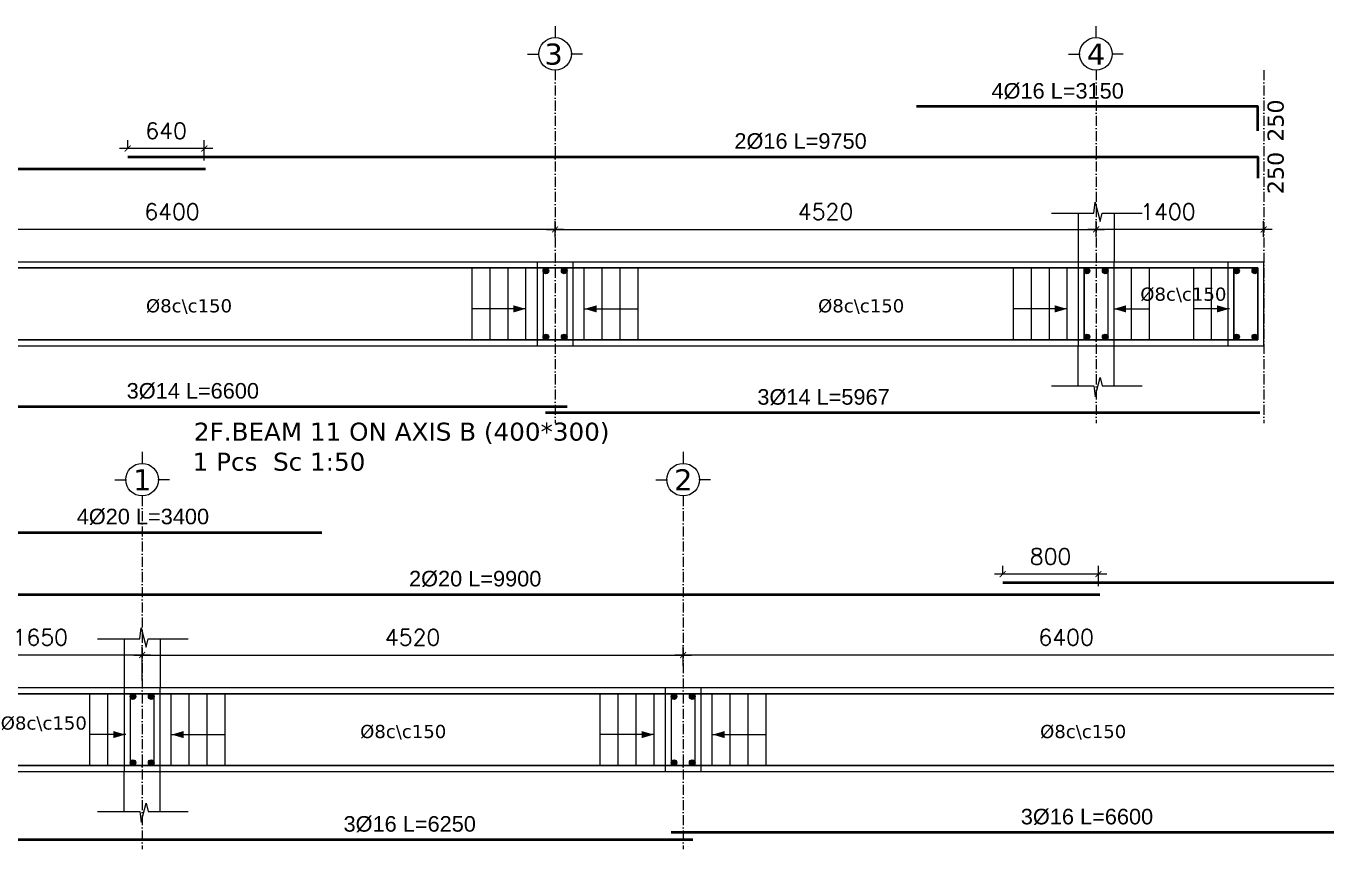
# Model space of a CAD drawing. Header units: inches. Extents: x -17020 to 43805, y -10194 to 123061.
# Drawn here: x 22476 to 23562, y 113556 to 114243 of the extents above; entities that cross this region are included whole.
import ezdxf

# ---------------------------------------------------------------- set-up
doc = ezdxf.new("R2010")
doc.units = ezdxf.units.IN
doc.header["$LTSCALE"] = 0.7
doc.header["$MEASUREMENT"] = 0
doc.linetypes.add('ACAD_ISO10W100', pattern=[18, 12, -3, 0, -3])
doc.layers.get('0').update_dxf_attribs({"lineweight": 13})
doc.layers.get('Defpoints').update_dxf_attribs({"lineweight": 5})
for name, color, linetype, lineweight in [('axis', 254, 'ACAD_ISO10W100', 9), ('BEAM FRAME', 5, 'Continuous', 18), ('COLUMN', 4, 'Continuous', 20), ('elevline', 30, 'Continuous', 20), ('FRAME 070', 5, 'Continuous', 60), ('hatch', 9, 'Continuous', 9), ('renforcment', 141, 'Continuous', 40), ('tex', 3, 'Continuous', 25), ('TEXT', 3, 'Continuous', 25), ('top rein. extension', 50, 'Continuous', 20), ('top renforcment', 7, 'Continuous', 40)]:
    doc.layers.add(name, color=color, linetype=linetype, lineweight=lineweight)
doc.styles.add('100', font='romans.shx', dxfattribs={"height": 13.5})
doc.styles.add('romanc', font='verdana.ttf', dxfattribs={"height": 250})
doc.styles.get("Standard").update_dxf_attribs({"font": 'arial.ttf', "height": 13})
doc.dimstyles.new('100', dxfattribs={"dimtxt": 13.5, "dimasz": 5, "dimexe": 7, "dimexo": 7, "dimgap": 8, "dimtad": 1, "dimdec": 0, "dimlfac": 10, "dimzin": 4, "dimdsep": 46, "dimtxsty": '100', "dimblk": 'ARCHTICK', "dimcen": 0.09, "dimdle": 7, "dimclrd": 1, "dimclre": 8, "dimclrt": 2, "dimadec": 0, "dimazin": 1, "dimtfac": 1, "dimtdec": 0, "dimtix": 1, "dimtofl": 0, "dimtmove": 0, "dimatfit": 3, "dimldrblk": 'ARCHTICK', "dimfxl": 0.18, "dimtolj": 1, "dimtzin": 0, "dimlwd": -1, "dimlwe": -1, "dimarcsym": 0})
doc.dimstyles.get("Standard").update_dxf_attribs({"dimtxt": 13, "dimasz": 5, "dimexe": 0.18, "dimexo": 0.0625, "dimgap": 6, "dimtad": 1, "dimdec": 0, "dimlfac": 10, "dimzin": 0, "dimdsep": 46, "dimtxsty": 'Standard', "dimblk": 'ARCHTICK', "dimcen": 0.09, "dimse1": 1, "dimse2": 1, "dimclrd": 1, "dimclre": 7, "dimclrt": 3, "dimadec": 0, "dimazin": 0, "dimtfac": 1, "dimtdec": 0, "dimtix": 1, "dimtofl": 0, "dimtmove": 0, "dimatfit": 3, "dimldrblk": 'ARCHTICK', "dimfxl": 1, "dimtolj": 1, "dimtzin": 0, "dimarcsym": 0})

# ---------------------------------------------------------------- blocks, each defined once
blk = doc.blocks.new('*D540')
at = {"layer": 'Defpoints', "color": 0, "transparency": 16777216}
for p in [(21786, 114123.9, -218.4), (21786, 114123.9), (22626, 114123.9, -167.8)]:
    blk.add_point(p, dxfattribs=at)
at = {"layer": 'TEXT', "color": 3, "transparency": 16777216, "insert": (22109.8, 114136.9), "char_height": 13, "attachment_point": 5}
blk.add_mtext('\\A1;2%%C16 L=8400', dxfattribs=at)
blk = doc.blocks.new('_ArchTick')
at = {"color": 0, "linetype": 'ByBlock', "lineweight": 0, "const_width": 0.15}
blk.add_lwpolyline([(-0.5, -0.5), (0.5, 0.5)], dxfattribs=at)
blk = doc.blocks.new('*D541')
at = {"color": 8, "transparency": 16777216}
for p, q in [((22918, 114066.8), (22918, 114080.3)), ((23370, 114067.3), (23370, 114080.3))]:
    blk.add_line(p, q, dxfattribs=at)
at = {"color": 1, "transparency": 16777216}
blk.add_line((22911, 114073.3), (23377, 114073.3), dxfattribs=at)
at = {"layer": 'Defpoints', "color": 0, "transparency": 16777216}
for p in [(23370, 114073.3), (22918, 114059.8), (23370, 114060.3)]:
    blk.add_point(p, dxfattribs=at)
at = {"color": 1, "transparency": 16777216, "xscale": 5, "yscale": 5, "zscale": 5, "rotation": 180}
blk.add_blockref('_ArchTick', (22918, 114073.3), dxfattribs=at)
at = {"color": 1, "transparency": 16777216, "xscale": 5, "yscale": 5, "zscale": 5}
blk.add_blockref('_ArchTick', (23370, 114073.3), dxfattribs=at)
at = {"color": 2, "transparency": 16777216, "insert": (23144, 114088.1), "char_height": 13.5, "attachment_point": 5, "style": '100'}
blk.add_mtext('\\A1;4520', dxfattribs=at)
blk = doc.blocks.new('*D542')
at = {"layer": 'Defpoints', "color": 0, "transparency": 16777216}
for p in [(22561, 114133.9, -157.8), (22561, 114133.9), (23536, 114133.9, -218.5)]:
    blk.add_point(p, dxfattribs=at)
at = {"layer": 'TEXT', "color": 3, "transparency": 16777216, "insert": (23123.1, 114146.9), "char_height": 13, "attachment_point": 5}
blk.add_mtext('\\A1;2%%C16 L=9750', dxfattribs=at)
blk = doc.blocks.new('*D550')
at = {"color": 8, "transparency": 16777216}
for p, q in [((22561, 114140.9), (22561, 114147.9)), ((22625, 114130.9), (22625, 114147.9))]:
    blk.add_line(p, q, dxfattribs=at)
at = {"color": 1, "transparency": 16777216}
blk.add_line((22632, 114140.9), (22554, 114140.9), dxfattribs=at)
at = {"layer": 'Defpoints', "color": 0, "transparency": 16777216}
for p in [(22561, 114140.9), (22561, 114133.9), (22625, 114123.9)]:
    blk.add_point(p, dxfattribs=at)
at = {"color": 1, "transparency": 16777216, "xscale": 5, "yscale": 5, "zscale": 5, "rotation": 180}
blk.add_blockref('_ArchTick', (22561, 114140.9), dxfattribs=at)
at = {"color": 1, "transparency": 16777216, "xscale": 5, "yscale": 5, "zscale": 5}
blk.add_blockref('_ArchTick', (22625, 114140.9), dxfattribs=at)
at = {"color": 2, "transparency": 16777216, "insert": (22593, 114155.7), "char_height": 13.5, "attachment_point": 5, "style": '100'}
blk.add_mtext('\\A1;640', dxfattribs=at)
blk = doc.blocks.new('*D543')
at = {"color": 8, "transparency": 16777216}
for p, q in [((22278, 114064.4), (22278, 114080.3)), ((22918, 114066.8), (22918, 114080.3))]:
    blk.add_line(p, q, dxfattribs=at)
at = {"color": 1, "transparency": 16777216}
blk.add_line((22925, 114073.3), (22271, 114073.3), dxfattribs=at)
at = {"layer": 'Defpoints', "color": 0, "transparency": 16777216}
for p in [(22278, 114073.3), (22918, 114059.8), (22278, 114057.4)]:
    blk.add_point(p, dxfattribs=at)
at = {"color": 1, "transparency": 16777216, "xscale": 5, "yscale": 5, "zscale": 5, "rotation": 180}
blk.add_blockref('_ArchTick', (22278, 114073.3), dxfattribs=at)
at = {"color": 1, "transparency": 16777216, "xscale": 5, "yscale": 5, "zscale": 5}
blk.add_blockref('_ArchTick', (22918, 114073.3), dxfattribs=at)
at = {"color": 2, "transparency": 16777216, "insert": (22598, 114088.1), "char_height": 13.5, "attachment_point": 5, "style": '100'}
blk.add_mtext('\\A1;6400', dxfattribs=at)
blk = doc.blocks.new('*D545')
at = {"layer": 'Defpoints', "color": 0, "transparency": 16777216}
for p in [(23220, 114175.8, -209.5), (23535, 114175.8, -218.4), (23535, 114175.8)]:
    blk.add_point(p, dxfattribs=at)
at = {"layer": 'TEXT', "color": 3, "transparency": 16777216, "insert": (23337.9, 114188.8), "char_height": 13, "attachment_point": 5}
blk.add_mtext('\\A1;4%%C16 L=3150', dxfattribs=at)
blk = doc.blocks.new('*D547')
at = {"layer": 'Defpoints', "color": 0, "transparency": 16777216}
for p in [(22268, 113925.2, -13652.7), (22928, 113925.2, -37100.9), (22928, 113925.2)]:
    blk.add_point(p, dxfattribs=at)
at = {"layer": 'TEXT', "color": 3, "transparency": 16777216, "insert": (22615.4, 113938.2), "char_height": 13, "attachment_point": 5}
blk.add_mtext('\\A1;3%%C14 L=6600', dxfattribs=at)
blk = doc.blocks.new('*D548')
at = {"color": 8, "transparency": 16777216}
for p, q in [((23370, 114067.2), (23370, 114080.3)), ((23510, 114067), (23510, 114080.3))]:
    blk.add_line(p, q, dxfattribs=at)
at = {"color": 1, "transparency": 16777216}
blk.add_line((23517, 114073.3), (23363, 114073.3), dxfattribs=at)
at = {"layer": 'Defpoints', "color": 0, "transparency": 16777216}
for p in [(23370, 114073.3), (23370, 114060.2), (23510, 114060)]:
    blk.add_point(p, dxfattribs=at)
at = {"color": 1, "transparency": 16777216, "xscale": 5, "yscale": 5, "zscale": 5, "rotation": 180}
blk.add_blockref('_ArchTick', (23370, 114073.3), dxfattribs=at)
at = {"color": 1, "transparency": 16777216, "xscale": 5, "yscale": 5, "zscale": 5}
blk.add_blockref('_ArchTick', (23510, 114073.3), dxfattribs=at)
at = {"color": 2, "transparency": 16777216, "insert": (23430, 114088.1), "char_height": 13.5, "attachment_point": 5, "style": '100'}
blk.add_mtext('\\A1;1400', dxfattribs=at)
blk = doc.blocks.new('*D549')
at = {"layer": 'Defpoints', "color": 0, "transparency": 16777216}
for p in [(22910, 113920.1, -13652.7), (23506.7, 113920.1, -37100.9), (23506.7, 113920.1)]:
    blk.add_point(p, dxfattribs=at)
at = {"layer": 'TEXT', "color": 3, "transparency": 16777216, "insert": (23142.3, 113933.1), "char_height": 13, "attachment_point": 5}
blk.add_mtext('\\A1;3%%C14 L=5967', dxfattribs=at)
blk = doc.blocks.new('*D577')
at = {"layer": 'Defpoints', "color": 0, "transparency": 16777216}
for p in [(22383, 113768.3, -218.4), (22383, 113768.3), (23373, 113768.3, -167.8)]:
    blk.add_point(p, dxfattribs=at)
at = {"layer": 'TEXT', "color": 3, "transparency": 16777216, "insert": (22851.3, 113781.3), "char_height": 13, "attachment_point": 5}
blk.add_mtext('\\A1;2%%C20 L=9900', dxfattribs=at)
blk = doc.blocks.new('*D579')
at = {"layer": 'Defpoints', "color": 0, "transparency": 16777216}
for p in [(23292, 113778.3, -157.8), (23292, 113778.3), (24313, 113778.3, -218.5)]:
    blk.add_point(p, dxfattribs=at)
at = {"layer": 'TEXT', "color": 3, "transparency": 16777216, "insert": (23884.1, 113791.3), "char_height": 13, "attachment_point": 5}
blk.add_mtext('\\A1;2%%C20 L=10210', dxfattribs=at)
blk = doc.blocks.new('*D589')
at = {"color": 8, "transparency": 16777216}
for p, q in [((23292, 113785.3), (23292, 113792.3)), ((23372, 113775.3), (23372, 113792.3))]:
    blk.add_line(p, q, dxfattribs=at)
at = {"color": 1, "transparency": 16777216}
blk.add_line((23379, 113785.3), (23285, 113785.3), dxfattribs=at)
at = {"layer": 'Defpoints', "color": 0, "transparency": 16777216}
for p in [(23292, 113785.3), (23292, 113778.3), (23372, 113768.3)]:
    blk.add_point(p, dxfattribs=at)
at = {"color": 1, "transparency": 16777216, "xscale": 5, "yscale": 5, "zscale": 5, "rotation": 180}
blk.add_blockref('_ArchTick', (23292, 113785.3), dxfattribs=at)
at = {"color": 1, "transparency": 16777216, "xscale": 5, "yscale": 5, "zscale": 5}
blk.add_blockref('_ArchTick', (23372, 113785.3), dxfattribs=at)
at = {"color": 2, "transparency": 16777216, "insert": (23332, 113800), "char_height": 13.5, "attachment_point": 5, "style": '100'}
blk.add_mtext('\\A1;800', dxfattribs=at)
blk = doc.blocks.new('*D580')
at = {"color": 8, "transparency": 16777216}
for p, q in [((23025, 113708.8), (23025, 113724.7)), ((23665, 113711.1), (23665, 113724.7))]:
    blk.add_line(p, q, dxfattribs=at)
at = {"color": 1, "transparency": 16777216}
blk.add_line((23672, 113717.7), (23018, 113717.7), dxfattribs=at)
at = {"layer": 'Defpoints', "color": 0, "transparency": 16777216}
for p in [(23025, 113717.7), (23025, 113701.8), (23665, 113704.1)]:
    blk.add_point(p, dxfattribs=at)
at = {"color": 1, "transparency": 16777216, "xscale": 5, "yscale": 5, "zscale": 5, "rotation": 180}
blk.add_blockref('_ArchTick', (23025, 113717.7), dxfattribs=at)
at = {"color": 1, "transparency": 16777216, "xscale": 5, "yscale": 5, "zscale": 5}
blk.add_blockref('_ArchTick', (23665, 113717.7), dxfattribs=at)
at = {"color": 2, "transparency": 16777216, "insert": (23345, 113732.5), "char_height": 13.5, "attachment_point": 5, "style": '100'}
blk.add_mtext('\\A1;6400', dxfattribs=at)
blk = doc.blocks.new('*D581')
at = {"color": 8, "transparency": 16777216}
for p, q in [((22573, 113696.5), (22573, 113724.7)), ((23025, 113708.8), (23025, 113724.7))]:
    blk.add_line(p, q, dxfattribs=at)
at = {"color": 1, "transparency": 16777216}
blk.add_line((22566, 113717.7), (23032, 113717.7), dxfattribs=at)
at = {"layer": 'Defpoints', "color": 0, "transparency": 16777216}
for p in [(23025, 113717.7), (23025, 113701.8), (22573, 113689.5)]:
    blk.add_point(p, dxfattribs=at)
at = {"color": 1, "transparency": 16777216, "xscale": 5, "yscale": 5, "zscale": 5, "rotation": 180}
blk.add_blockref('_ArchTick', (22573, 113717.7), dxfattribs=at)
at = {"color": 1, "transparency": 16777216, "xscale": 5, "yscale": 5, "zscale": 5}
blk.add_blockref('_ArchTick', (23025, 113717.7), dxfattribs=at)
at = {"color": 2, "transparency": 16777216, "insert": (22799, 113732.5), "char_height": 13.5, "attachment_point": 5, "style": '100'}
blk.add_mtext('\\A1;4520', dxfattribs=at)
blk = doc.blocks.new('*D582')
at = {"layer": 'Defpoints', "color": 0, "transparency": 16777216}
for p in [(22383, 113820.2, -218.4), (22383, 113820.2), (22723, 113820.2, -209.5)]:
    blk.add_point(p, dxfattribs=at)
at = {"layer": 'TEXT', "color": 3, "transparency": 16777216, "insert": (22573.7, 113833.2), "char_height": 13, "attachment_point": 5}
blk.add_mtext('\\A1;4%%C20 L=3400', dxfattribs=at)
blk = doc.blocks.new('*D584')
at = {"layer": 'Defpoints', "color": 0, "transparency": 16777216}
for p in [(22408, 113563.4, -13652.7), (23033, 113563.4, -37100.9), (23033, 113563.4)]:
    blk.add_point(p, dxfattribs=at)
at = {"layer": 'TEXT', "color": 3, "transparency": 16777216, "insert": (22796.6, 113576.4), "char_height": 13, "attachment_point": 5}
blk.add_mtext('\\A1;3%%C16 L=6250', dxfattribs=at)
blk = doc.blocks.new('*D585')
at = {"layer": 'Defpoints', "color": 0, "transparency": 16777216}
for p in [(23015, 113569.5, -13652.7), (23675, 113569.5, -37100.9), (23675, 113569.5)]:
    blk.add_point(p, dxfattribs=at)
at = {"layer": 'TEXT', "color": 3, "transparency": 16777216, "insert": (23362.4, 113582.5), "char_height": 13, "attachment_point": 5}
blk.add_mtext('\\A1;3%%C16 L=6600', dxfattribs=at)
blk = doc.blocks.new('*D587')
at = {"color": 8, "transparency": 16777216}
for p, q in [((22408, 113703.3), (22408, 113724.7)), ((22573, 113696.5), (22573, 113724.7))]:
    blk.add_line(p, q, dxfattribs=at)
at = {"color": 1, "transparency": 16777216}
blk.add_line((22580, 113717.7), (22401, 113717.7), dxfattribs=at)
at = {"layer": 'Defpoints', "color": 0, "transparency": 16777216}
for p in [(22408, 113717.7), (22408, 113696.3), (22573, 113689.5)]:
    blk.add_point(p, dxfattribs=at)
at = {"color": 1, "transparency": 16777216, "xscale": 5, "yscale": 5, "zscale": 5, "rotation": 180}
blk.add_blockref('_ArchTick', (22408, 113717.7), dxfattribs=at)
at = {"color": 1, "transparency": 16777216, "xscale": 5, "yscale": 5, "zscale": 5}
blk.add_blockref('_ArchTick', (22573, 113717.7), dxfattribs=at)
at = {"color": 2, "transparency": 16777216, "insert": (22488, 113732.5), "char_height": 13.5, "attachment_point": 5, "style": '100'}
blk.add_mtext('\\A1;1650', dxfattribs=at)

msp = doc.modelspace()

# ---------------------------------------------------------------- hatches: boundary and pattern name
at = {"layer": 'elevline'}
for points in [[(22912.79, 114038.67, 1), (22908.04, 114038.67, 1)], [(22923.28, 114038.67, -1), (22928.04, 114038.67, -1)], [(23364.79, 114038.67, 1), (23360.04, 114038.67, 1)], [(23375.28, 114038.67, -1), (23380.04, 114038.67, -1)], [(23489.79, 114038.67, 1), (23485.04, 114038.67, 1)], [(23500.28, 114038.67, -1), (23505.04, 114038.67, -1)], [(22912.79, 113983.43, -1), (22908.04, 113983.43, -1)], [(22923.28, 113983.43, 1), (22928.04, 113983.43, 1)], [(23364.79, 113983.43, -1), (23360.04, 113983.43, -1)], [(23375.28, 113983.43, 1), (23380.04, 113983.43, 1)], [(23489.79, 113983.43, -1), (23485.04, 113983.43, -1)], [(23500.28, 113983.43, 1), (23505.04, 113983.43, 1)], [(22567.79, 113683.03, 1), (22563.04, 113683.03, 1)], [(22578.28, 113683.03, -1), (22583.04, 113683.03, -1)], [(23019.79, 113683.03, 1), (23015.04, 113683.03, 1)], [(23030.28, 113683.03, -1), (23035.04, 113683.03, -1)], [(22567.79, 113627.79, -1), (22563.04, 113627.79, -1)], [(22578.28, 113627.79, 1), (22583.04, 113627.79, 1)], [(23019.79, 113627.79, -1), (23015.04, 113627.79, -1)], [(23030.28, 113627.79, 1), (23035.04, 113627.79, 1)]]:
    msp.add_hatch(color=256, dxfattribs=at).paths.add_polyline_path(points)

# ---------------------------------------------------------------- linework, layer by layer
at = {"layer": 'axis'}
for p, q in [((22918.04, 114206.24), (22918.04, 113911.31)), ((23370.04, 114206.24), (23370.04, 113911.31)), ((23510.04, 114206.24), (23510.04, 113911.31)), ((22573.04, 113850.6), (22573.04, 113555.67)), ((23025.04, 113850.6), (23025.04, 113555.67)), ((23025.04, 113850.6), (23025.04, 113555.67))]:
    msp.add_line(p, q, dxfattribs=at)
at = {"layer": 'BEAM FRAME', "elevation": 217.91}
for points in [[(21811.04, 113976.05), (23510.04, 113976.05), (23510.04, 114046.05), (21811.04, 114046.05)], [(22408.04, 113620.41), (24287.04, 113620.41), (24287.04, 113690.41), (22408.04, 113690.41)]]:
    msp.add_lwpolyline(points, close=True, dxfattribs=at)
at = {"layer": 'COLUMN', "lineweight": 20}
for p, q in [((23355.04, 114086.97, 217.91), (23355.04, 114046.05, 217.91)), ((23385.04, 114086.97, 217.91), (23385.04, 114046.05, 217.91)), ((23355.04, 113942.62, 217.91), (23355.04, 113976.05, 217.91)), ((23385.04, 113942.62, 217.91), (23385.04, 113976.05, 217.91)), ((22558.04, 113731.34, 217.91), (22558.04, 113690.41, 217.91)), ((22588.04, 113731.34, 217.91), (22588.04, 113690.41, 217.91)), ((22558.04, 113586.98, 217.91), (22558.04, 113620.41, 217.91)), ((22588.04, 113586.98, 217.91), (22588.04, 113620.41, 217.91))]:
    msp.add_line(p, q, dxfattribs=at)
at = {"layer": 'elevline'}
for p, q in [((22848.76, 113981.05), (22848.76, 114041.05)), ((22863.76, 113981.05), (22863.76, 114041.05)), ((22878.76, 113981.05), (22878.76, 114041.05)), ((22893.72, 113981.05), (22893.72, 114041.05)), ((22942.35, 113981.05), (22942.35, 114041.05)), ((22957.31, 113981.05), (22957.31, 114041.05)), ((22972.31, 113981.05), (22972.31, 114041.05)), ((22987.31, 113981.05), (22987.31, 114041.05)), ((23300.96, 113981.05), (23300.96, 114041.05)), ((23315.96, 113981.05), (23315.96, 114041.05)), ((23330.96, 113981.05), (23330.96, 114041.05)), ((23345.92, 113981.05), (23345.92, 114041.05)), ((23359.99, 113981.05), (23359.99, 114041.05)), ((23399.53, 113981.05), (23399.53, 114041.05)), ((23414.53, 113981.05), (23414.53, 114041.05)), ((23451.53, 113981.05), (23451.53, 114041.05)), ((23466.53, 113981.05), (23466.53, 114041.05)), ((23484.99, 113981.05), (23484.99, 114041.05)), ((22529.38, 113625.41), (22529.38, 113685.41)), ((22544.38, 113625.41), (22544.38, 113685.41)), ((22597.35, 113625.41), (22597.35, 113685.41)), ((22612.31, 113625.41), (22612.31, 113685.41)), ((22627.31, 113625.41), (22627.31, 113685.41)), ((22642.31, 113625.41), (22642.31, 113685.41)), ((22955.76, 113625.41), (22955.76, 113685.41)), ((22970.76, 113625.41), (22970.76, 113685.41)), ((22985.76, 113625.41), (22985.76, 113685.41)), ((23000.72, 113625.41), (23000.72, 113685.41)), ((23049.35, 113625.41), (23049.35, 113685.41)), ((23064.31, 113625.41), (23064.31, 113685.41)), ((23079.31, 113625.41), (23079.31, 113685.41)), ((23094.31, 113625.41), (23094.31, 113685.41))]:
    msp.add_line(p, q, dxfattribs=at)
for centre in [(22910.41, 114038.67), (22925.66, 114038.67), (23362.41, 114038.67), (23377.66, 114038.67), (23487.41, 114038.67), (23502.66, 114038.67), (22910.41, 113983.43), (22925.66, 113983.43), (23362.41, 113983.43), (23377.66, 113983.43), (23487.41, 113983.43), (23502.66, 113983.43), (22565.41, 113683.03), (22580.66, 113683.03), (23017.41, 113683.03), (23032.66, 113683.03), (22565.41, 113627.79), (22580.66, 113627.79), (23017.41, 113627.79), (23032.66, 113627.79)]:
    msp.add_circle(centre, 2.38, dxfattribs=at)
at = {"layer": 'FRAME 070', "lineweight": 20}
for p, q in [((23368, 114086.97, 217.91), (23369.35, 114095.98, 217.91)), ((23369.35, 114095.98, 217.91), (23373.53, 114079.9, 217.91)), ((23332.64, 114086.97, 217.91), (23368, 114086.97, 217.91)), ((23373.53, 114079.9, 217.91), (23375.04, 114086.97, 217.91)), ((23375.04, 114086.97, 217.91), (23408.43, 114086.97, 217.91)), ((23369.35, 113933.62, 217.91), (23373.53, 113949.7, 217.91)), ((23373.53, 113949.7, 217.91), (23375.04, 113942.62, 217.91)), ((23332.64, 113942.62, 217.91), (23368, 113942.62, 217.91)), ((23368, 113942.62, 217.91), (23369.35, 113933.62, 217.91)), ((23375.04, 113942.62, 217.91), (23408.43, 113942.62, 217.91)), ((22571, 113731.34, 217.91), (22572.35, 113740.34, 217.91)), ((22572.35, 113740.34, 217.91), (22576.53, 113724.26, 217.91)), ((22535.64, 113731.34, 217.91), (22571, 113731.34, 217.91)), ((22576.53, 113724.26, 217.91), (22578.04, 113731.34, 217.91)), ((22578.04, 113731.34, 217.91), (22611.43, 113731.34, 217.91)), ((22572.35, 113577.98, 217.91), (22576.53, 113594.06, 217.91)), ((22576.53, 113594.06, 217.91), (22578.04, 113586.98, 217.91)), ((22535.64, 113586.98, 217.91), (22571, 113586.98, 217.91)), ((22571, 113586.98, 217.91), (22572.35, 113577.98, 217.91)), ((22578.04, 113586.98, 217.91), (22611.43, 113586.98, 217.91))]:
    msp.add_line(p, q, dxfattribs=at)
at = {"layer": 'FRAME 070', "lineweight": 15}
for points in [[(22903.04, 113976.05), (22933.04, 113976.05), (22933.04, 114046.05), (22903.04, 114046.05)], [(23355.04, 113976.05), (23385.04, 113976.05), (23385.04, 114046.05), (23355.04, 114046.05)], [(23480.04, 113976.05), (23510.04, 113976.05), (23510.04, 114046.05), (23480.04, 114046.05)], [(22558.04, 113620.41), (22588.04, 113620.41), (22588.04, 113690.41), (22558.04, 113690.41)], [(23010.04, 113620.41), (23040.04, 113620.41), (23040.04, 113690.41), (23010.04, 113690.41)]]:
    msp.add_lwpolyline(points, close=True, dxfattribs=at)
at = {"layer": 'hatch'}
for p, q in [((22918.04, 114243.21), (22918.04, 114233.48)), ((23369.84, 114243.21), (23369.84, 114233.48)), ((22895.11, 114219.74), (22904.85, 114219.74)), ((22940.96, 114219.74), (22931.22, 114219.74)), ((23346.91, 114219.74), (23356.65, 114219.74)), ((23392.76, 114219.74), (23383.02, 114219.74)), ((22573.04, 113887.58), (22573.04, 113877.84)), ((23025.04, 113887.58), (23025.04, 113877.84)), ((22550.11, 113864.1), (22559.85, 113864.1)), ((22595.96, 113864.1), (22586.22, 113864.1)), ((23002.11, 113864.1), (23011.85, 113864.1)), ((23047.96, 113864.1), (23038.22, 113864.1))]:
    msp.add_line(p, q, dxfattribs=at)
for centre in [(22918.04, 114219.86), (23369.84, 114219.86), (22573.04, 113864.22), (23025.04, 113864.22)]:
    msp.add_circle(centre, 13.62, dxfattribs=at)
at = {"layer": 'renforcment', "lineweight": -2, "elevation": 217.91}
for points in [[(21816.04, 113981.05), (23505.04, 113981.05), (23505.04, 114041.05), (21816.04, 114041.05)], [(22413.04, 113625.41), (24282.04, 113625.41), (24282.04, 113685.41), (22413.04, 113685.41)]]:
    msp.add_lwpolyline(points, close=True, dxfattribs=at)
at = {"layer": 'top rein. extension'}
for p, q in [((22893.72, 114006.89), (22848.76, 114006.89)), ((22942.35, 114006.89), (22987.31, 114006.89)), ((23345.92, 114006.89), (23300.96, 114006.89)), ((23384.57, 114006.89), (23414.53, 114006.89)), ((23481.49, 114006.89), (23451.53, 114006.89)), ((22559.34, 113651.25), (22529.38, 113651.25)), ((22597.35, 113651.25), (22642.31, 113651.25)), ((23000.72, 113651.25), (22955.76, 113651.25)), ((23049.35, 113651.25), (23094.31, 113651.25))]:
    msp.add_line(p, q, dxfattribs=at)
for points in [[(22883.25, 114009.89), (22893.38, 114006.89), (22883.25, 114003.89)], [(22952.82, 114009.89), (22942.69, 114006.89), (22952.82, 114003.89)], [(23335.45, 114009.89), (23345.58, 114006.89), (23335.45, 114003.89)], [(23395.04, 114009.89), (23384.92, 114006.89), (23395.04, 114003.89)], [(23471.02, 114009.89), (23481.15, 114006.89), (23471.02, 114003.89)], [(22548.86, 113654.25), (22558.99, 113651.25), (22548.86, 113648.25)], [(22607.82, 113654.25), (22597.69, 113651.25), (22607.82, 113648.25)], [(22990.25, 113654.25), (23000.38, 113651.25), (22990.25, 113648.25)], [(23059.82, 113654.25), (23049.69, 113651.25), (23059.82, 113648.25)]]:
    msp.add_solid(points, dxfattribs=at)
at = {"layer": 'top renforcment'}
for p, q in [((22928.04, 113925.17), (22268.04, 113925.17)), ((23506.74, 113920.05), (22910.04, 113920.05)), ((23675.04, 113569.53), (23015.04, 113569.53)), ((23033.04, 113563.39), (22408.04, 113563.39))]:
    msp.add_line(p, q, dxfattribs=at)
for points in [[(23505.04, 114155.56), (23505.04, 114175.83), (23220.04, 114175.83)], [(22561.01, 114133.92), (23505.04, 114133.92), (23505.04, 114116.03)], [(21816.04, 114103.65), (21816.04, 114123.92), (22626.01, 114123.92)], [(22413.04, 113799.92), (22413.04, 113820.2), (22723.04, 113820.2)], [(23292.01, 113778.29), (24282.04, 113778.29), (24282.04, 113760.4)], [(22413.04, 113748.01), (22413.04, 113768.29), (23373.01, 113768.29)]]:
    msp.add_lwpolyline(points, dxfattribs=at)
at = {"layer": 'top renforcment', "lineweight": 15}
for points in [[(22908.04, 113981.05), (22928.04, 113981.05), (22928.04, 114041.05), (22908.04, 114041.05)], [(23360.04, 113981.05), (23380.04, 113981.05), (23380.04, 114041.05), (23360.04, 114041.05)], [(23485.04, 113981.05), (23505.04, 113981.05), (23505.04, 114041.05), (23485.04, 114041.05)], [(22563.04, 113625.41), (22583.04, 113625.41), (22583.04, 113685.41), (22563.04, 113685.41)], [(23015.04, 113625.41), (23035.04, 113625.41), (23035.04, 113685.41), (23015.04, 113685.41)]]:
    msp.add_lwpolyline(points, close=True, dxfattribs=at)

# ---------------------------------------------------------------- texts
at = {"layer": 'tex', "style": 'romanc'}
for p in [(23406.93, 114013.7, -33436.19), (22576.23, 114003.98, -33436.19), (23137.75, 114003.98, -33436.19), (22454.91, 113655.41, -33436.19), (22755.18, 113648.34, -33436.19), (23323.23, 113648.34, -33436.19)]:
    msp.add_text('%%C8c\\c150', height=11, dxfattribs=at).set_placement(p)
at = {"layer": 'TEXT', "style": 'romanc'}
for s, height, p in [('3', 17.6, (22909.09, 114210.94)), ('4', 17.6, (23362.23, 114210.94)), ('2F.BEAM 11 ON AXIS B (400*300)', 15, (22616.28, 113896.84)), ('1 Pcs  Sc 1:50 ', 15, (22615.26, 113871.74)), ('1', 17.6, (22565.43, 113855.3)), ('2', 17.6, (23017.43, 113855.3))]:
    msp.add_text(s, height=height, dxfattribs=at).set_placement(p)
for p in [(23526.71, 114146.5, -73175.05), (23526.71, 114102.75, -73175.05)]:
    msp.add_text('250', height=13.5, rotation=90, dxfattribs=at).set_placement(p)

# ---------------------------------------------------------------- dimensions: what is measured, and where the dimension line sits
for base, p1, p2, picture, middle in [((22561.01, 114140.92), (22625.01, 114123.92), (22561.01, 114133.92), '*D550', (22593.01, 114155.67)), ((23292.01, 113785.29), (23372.01, 113768.29), (23292.01, 113778.29), '*D589', (23332.01, 113800.04))]:
    dim = msp.add_linear_dim(base=base, p1=p1, p2=p2, dimstyle='100')
    dim.commit()
    dim.dimension.update_dxf_attribs({"geometry": picture, "text_midpoint": middle})
for base, p1, p2, picture, middle in [((22278.04, 114073.34), (22918.04, 114059.75), (22278.04, 114057.43), '*D543', (22598.04, 114073.34)), ((23370.04, 114073.34), (23510.04, 114060.02), (23370.04, 114060.23), '*D548', (23430.04, 114073.34)), ((22408.04, 113717.71), (22573.04, 113689.52), (22408.04, 113696.33), '*D587', (22488.04, 113717.71)), ((23025.04, 113717.71), (23665.04, 113704.12), (23025.04, 113701.8), '*D580', (23345.04, 113717.71))]:
    dim = msp.add_linear_dim(base=base, p1=p1, p2=p2, angle=180, dimstyle='100')
    dim.commit()
    dim.dimension.update_dxf_attribs({"geometry": picture, "text_midpoint": middle, "dimtype": 160})
for base, p1, p2, picture, middle in [((23370.04, 114073.34), (22918.04, 114059.75), (23370.04, 114060.35), '*D541', (23144.04, 114073.34)), ((23025.04, 113717.71), (22573.04, 113689.52), (23025.04, 113701.8), '*D581', (22799.04, 113717.71))]:
    dim = msp.add_linear_dim(base=base, p1=p1, p2=p2, dimstyle='100')
    dim.commit()
    dim.dimension.update_dxf_attribs({"geometry": picture, "text_midpoint": middle, "dimtype": 160})
at = {"layer": 'TEXT'}
for base, p1, p2, angle, text, picture, middle in [((23535.04, 114175.83), (23220.04, 114175.83, -209.54), (23535.04, 114175.83, -218.39), 0, '4%%C16 L=<>', '*D545', (23337.89, 114175.83)), ((22561.01, 114133.92), (23536.04, 114133.92, -218.54), (22561.01, 114133.92, -157.78), 180, '2%%C16 L=<>', '*D542', (23123.15, 114133.92)), ((21786.04, 114123.92), (22626.01, 114123.92, -167.76), (21786.04, 114123.92, -218.39), 180, '2%%C16 L=<>', '*D540', (22109.81, 114123.92)), ((22928.03, 113925.17, 12366.96), (22268.04, 113925.17, -1285.72), (22928.03, 113925.17, -24733.92), 0, '3%%C14 L=<>', '*D547', (22615.42, 113925.17, 12366.96)), ((23506.73, 113920.05, 12366.96), (22910.04, 113920.05, -1285.72), (23506.73, 113920.05, -24733.92), 0, '3%%C14 L=<>', '*D549', (23142.33, 113920.05, 12366.96)), ((22383.04, 113820.2), (22723.04, 113820.2, -209.54), (22383.04, 113820.2, -218.39), 180, '4%%C20 L=<>', '*D582', (22573.75, 113820.2)), ((23292.01, 113778.29), (24313.04, 113778.29, -218.54), (23292.01, 113778.29, -157.78), 180, '2%%C20 L=<>', '*D579', (23884.15, 113778.29)), ((22383.04, 113768.29), (23373.01, 113768.29, -167.76), (22383.04, 113768.29, -218.39), 180, '2%%C20 L=<>', '*D577', (22851.29, 113768.29)), ((23675.03, 113569.53, 12366.96), (23015.04, 113569.53, -1285.72), (23675.03, 113569.53, -24733.92), 0, '3%%C16 L=<>', '*D585', (23362.42, 113569.53, 12366.96)), ((23033.03, 113563.39, 12366.96), (22408.04, 113563.39, -1285.72), (23033.03, 113563.39, -24733.92), 0, '3%%C16 L=<>', '*D584', (22796.61, 113563.39, 12366.96))]:
    dim = msp.add_linear_dim(base=base, p1=p1, p2=p2, angle=angle, text=text, dimstyle='Standard', override={"dimsd1": 1, "dimsd2": 1, "dimfxl": 0.1, "dimfxlon": 1}, dxfattribs=at)
    dim.commit()
    dim.dimension.update_dxf_attribs({"geometry": picture, "text_midpoint": middle, "dimtype": 161})

doc.saveas('drawing.dxf')
